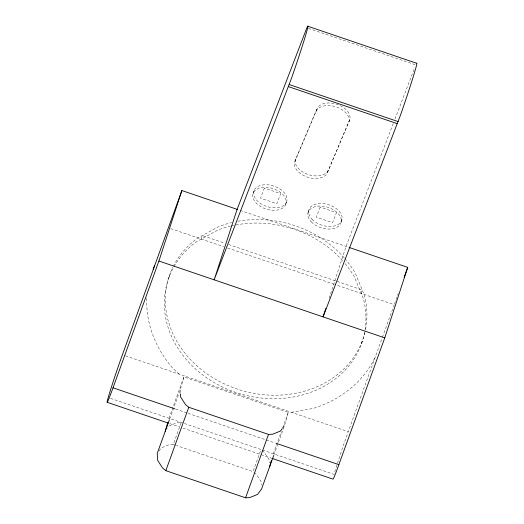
<?xml version="1.0" encoding="UTF-8"?>
<svg xmlns="http://www.w3.org/2000/svg" width="524" height="524" viewBox="0 0 524 524"><rect width="100%" height="100%" fill="white"/><g stroke="black" fill="none" stroke-linecap="round" stroke-linejoin="round"><path stroke-width="0.39" stroke-dasharray="2.62 1.97" d="M168.735 278.08L169.73 274.589M201.334 239.049L202.329 235.558L224.731 243.182M169.658 419.082L180.191 389.987L183.924 376.887L288.285 412.395L284.552 425.495L274.019 454.59M361.246 293.46L362.241 289.969L336.749 281.296M361.54 343.685L362.536 340.187M253.393 192.825L254.192 190.258M294.914 161.241L316.994 108.927A17.233 10.788 17.4 0 1 337.174 104.394A17.233 10.788 17.4 0 1 349.606 120.022L327.369 172.73A17.233 10.788 17.4 0 1 306.953 176.961A17.233 10.788 17.4 0 1 294.914 161.241L316.994 108.927M285.632 204.799A17.233 10.788 17.4 0 0 265.426 187.304A17.233 10.788 17.4 0 0 257.481 204.334A17.233 10.788 17.4 0 0 285.632 204.799L286.438 202.231A17.233 10.788 17.4 0 0 266.225 184.743A17.233 10.788 17.4 0 0 258.286 201.766A17.233 10.788 17.4 0 0 286.438 202.231M307.942 213.072L308.747 210.51M327.369 172.73L349.606 120.022M341.19 222.012L341.989 219.445M329.131 298.294L346.043 246.398L393.216 123.625M168.957 418.231L183.924 376.887M159.034 450.928L161.274 447.856L169.219 444.64L173.28 444.463L181.265 422.416L177.197 422.593L169.259 425.809L167.464 428.265M273.318 453.738L281.355 431.534M282.744 427.708L288.285 412.395M262.55 450.07L334.063 474.403A32.743 1.022 -71.2 0 1 348.25 431.665L382.134 338.072M382.402 337.312L394.218 304.68L334.98 284.525M394.493 303.92L398.351 293.263M394.972 119.046L414.602 67.956M282.764 427.951L284.552 425.495M291.442 412.336L312.933 408.484A119.662 101.702 15.9 0 0 375.538 356.287M308.394 28.375L415.001 64.642M240.208 210.386L348.355 247.184M228.595 244.498L335.976 281.034M170.66 228.615L223.735 246.673M227.599 247.99L334.207 284.263M125.472 355.861L348.25 431.665M175.664 409.126L187.271 413.069M188.044 413.331L275.447 443.075M110.518 398.345L183.59 423.209M184.363 423.471L261.011 449.553L253.033 471.6L176.378 445.518M169.789 423.608L179.843 427.027M182.935 428.082L271.118 458.081M173.28 444.463L175.606 445.256M262.098 450.437L264.266 452.219L269.133 459.79L269.336 462.921M254.114 472.491L256.288 474.266L261.155 481.844L261.358 484.975M179.234 374.156L172.868 368.398A119.662 101.702 15.9 0 1 146.89 296.617M180.191 389.987L180.394 393.118M230.626 226.086A101.879 86.584 15.9 0 0 217.82 230.075L196.395 241.741A101.879 86.584 15.9 0 0 235.643 392.358A101.879 86.584 15.9 0 0 363.368 298.549L354.159 276.462A101.879 86.584 15.9 0 0 343.868 262.111M231.405 225.903A101.879 86.584 15.9 0 1 343.331 261.496M316.195 111.494A17.233 10.788 17.4 0 1 336.375 106.962A17.233 10.788 17.4 0 1 348.807 122.59M364.861 332.458A101.879 86.584 15.9 0 1 236.638 388.86A101.879 86.584 15.9 0 1 172.894 267.142M173.261 266.408A101.879 86.584 15.9 0 1 197.391 238.243L218.816 226.584A101.879 86.584 15.9 0 1 231.621 222.595M237.909 221.272A101.879 86.584 15.9 0 1 344.327 258.005M344.864 258.62A101.879 86.584 15.9 0 1 355.154 272.971L364.363 295.058A101.879 86.584 15.9 0 1 365.051 331.666M328.168 170.162A17.233 10.788 17.4 0 1 307.752 174.394A17.233 10.788 17.4 0 1 295.713 158.674M264.384 188.09L260.507 198.17L276.816 203.718L280.687 193.638L264.384 188.09M320.144 207.059L316.273 217.146L332.576 222.693L336.454 212.606L320.144 207.059M311.289 221.881A17.233 10.788 17.4 0 0 340.063 224.606A17.233 10.788 17.4 0 0 322.345 206.142A17.233 10.788 17.4 0 0 311.289 221.881M312.088 219.314A17.233 10.788 17.4 0 0 340.862 222.038A17.233 10.788 17.4 0 0 323.151 203.574A17.233 10.788 17.4 0 0 312.088 219.314"/><path stroke-width="0.79" d="M165.224 431.331L167.641 422.855M269.585 466.838L271.34 460.675M181.867 190.54L122.393 354.82A32.743 1.022 -71.2 0 0 108.213 397.559A32.743 1.022 -71.2 0 0 113.014 387.806L158.91 261.024L181.867 190.54L237.117 209.338L306.848 27.844A43.079 1.349 -71.2 0 1 304.903 37.728A43.079 1.349 -71.2 0 1 291.58 78.017L214.152 279.816L237.117 209.338L236.907 209.77M325.856 308.361L323.079 316.882L400.506 115.077A43.079 1.349 -71.2 0 0 416.632 63.26L307.706 26.2M271.891 458.343L332.995 479.139A32.743 1.022 -71.2 0 0 338.871 464.65L384.767 337.869L407.724 267.384L349.128 247.446M169.383 419.842L157.246 453.378L157.698 460.426L162.564 467.998L165.82 470.663L245.566 497.8L249.634 497.623L257.579 494.407L261.607 488.885L273.744 455.356M165.82 470.663L188.764 407.272L185.509 404.607L180.642 397.028L180.439 393.897M245.566 497.8L268.511 434.409L272.578 434.232L280.523 431.016L282.312 428.56M404.142 277.281L407.724 267.384M289.261 84.567L398.188 121.627M288.508 86.65L397.434 123.71M158.91 261.024L384.767 337.869M188.764 407.272L268.511 434.409M113.014 387.806L174.892 408.858M276.22 443.337L338.871 464.65M107.138 402.288L168.243 423.078M153.132 269.159A119.662 101.702 15.9 0 1 154.737 265.478"/></g></svg>
